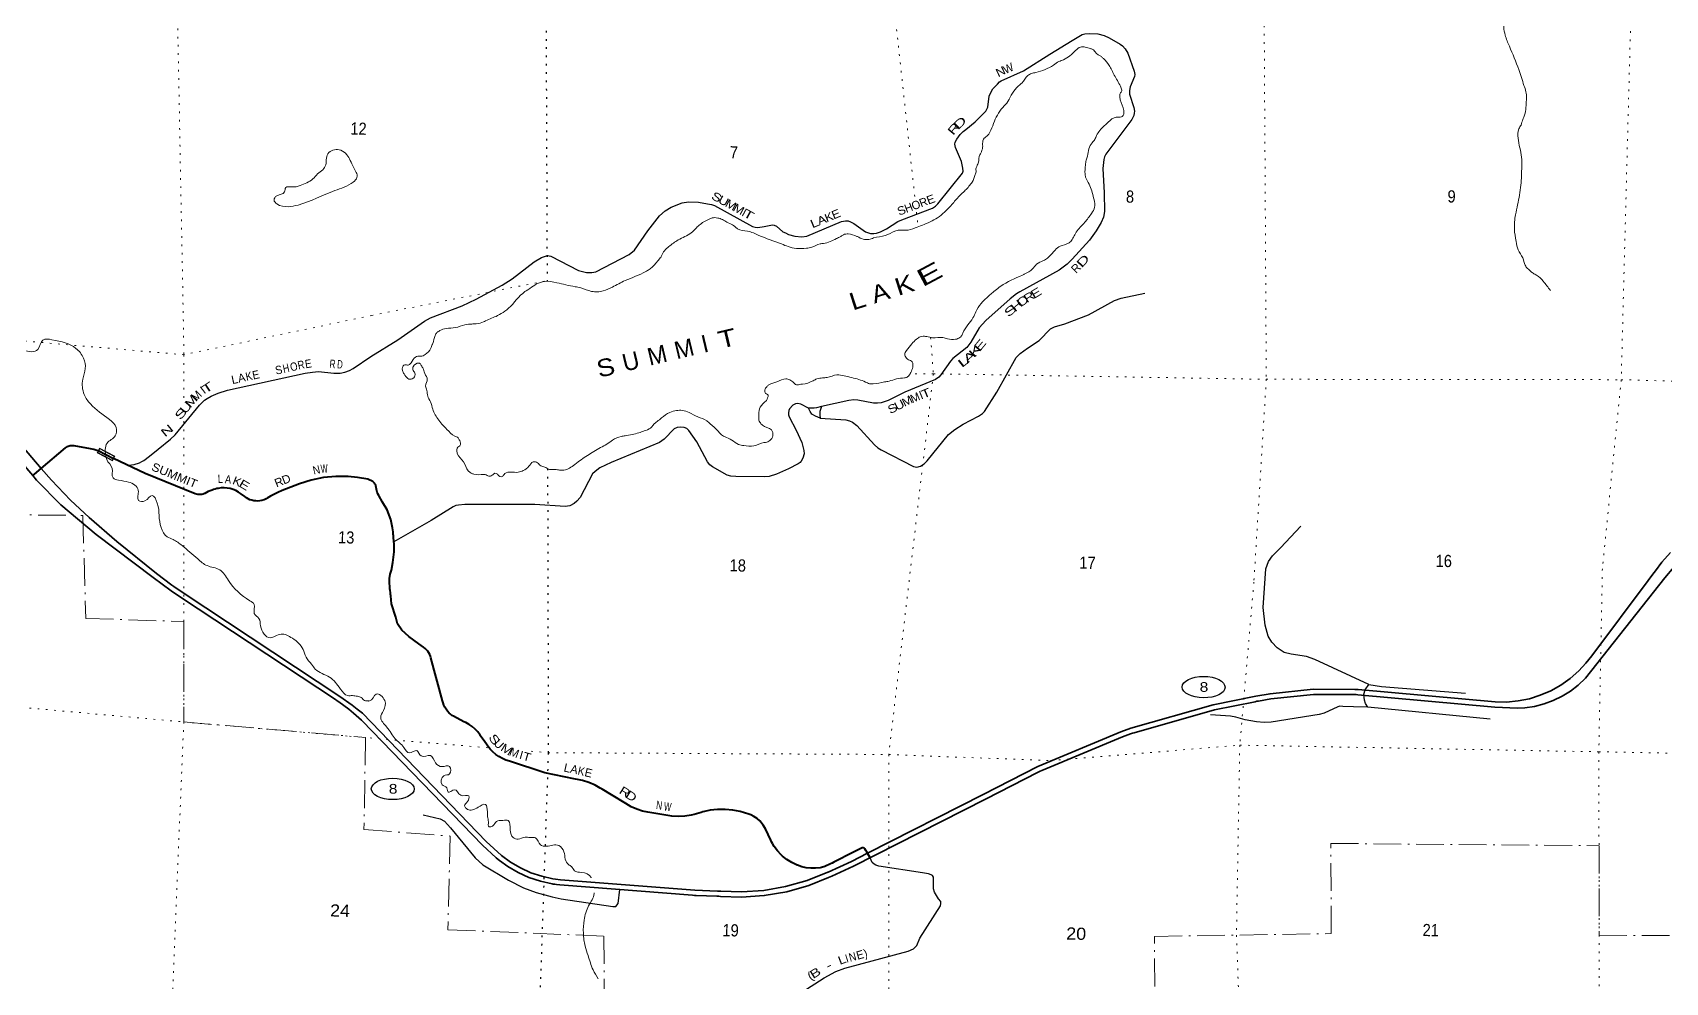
# Model space of a CAD drawing. Header units: feet. Extents: x -751810 to -497223, y -177792 to 12311.
# Drawn here: x -536999 to -513440, y -166498 to -152793 of the extents above; entities that cross this region are included whole.
import ezdxf
from ezdxf.enums import TextEntityAlignment as Align

# ---------------------------------------------------------------- set-up
doc = ezdxf.new("R2010")
doc.units = ezdxf.units.FT
doc.header["$LTSCALE"] = 80
doc.linetypes.add('DOT_DASHED', pattern=[7.7, 5, -1.2, 0.3, -1.2])
doc.linetypes.add('DOTTED', pattern=[1.5, 0.3, -1.2])
for name, color, linetype, lineweight in [('17', 7, 'Continuous', 25), ('23', 7, 'Continuous', 70), ('26', 7, 'Continuous', 40), ('29', 7, 'Continuous', 25), ('39', 7, 'Continuous', 13), ('44', 7, 'DOT_DASHED', 13), ('6', 7, 'DOTTED', 25), ('61', 7, 'Continuous', 13), ('7', 7, 'DOTTED', 13)]:
    doc.layers.add(name, color=color, linetype=linetype, lineweight=lineweight)
for name, color, linetype in [('27', 7, 'Continuous'), ('30', 7, 'Continuous'), ('41', 7, 'Continuous')]:
    doc.layers.add(name, color=color, linetype=linetype)

msp = doc.modelspace()

# ---------------------------------------------------------------- linework, layer by layer
at = {"layer": '17'}
for centre in [(-520102.23, -162237.34), (-531802.99, -163706.28)]:
    msp.add_ellipse(centre, major_axis=(-309.24, 1), ratio=0.500121, dxfattribs=at)
at = {"layer": '23', "lineweight": 35}
for points in [[(-538742.32, -156889.43), (-536875.07, -159082.03)], [(-538943.71, -156913.96), (-536997.53, -159185.81)], [(-532244.21, -162723.77), (-532251.83, -162715.32), (-532367.95, -162611.17), (-532436.25, -162554.33), (-532581.32, -162450.93), (-532604.82, -162434.18), (-532631.32, -162416.68), (-534866.89, -160940.68), (-535002.41, -160850.01), (-535262.21, -160655.92), (-536080.43, -160035.36), (-536590.76, -159605.92), (-536941.81, -159250.86), (-536997.53, -159185.81)], [(-532241.67, -162615.29), (-532318.7, -162554.61), (-532389.59, -162495.63), (-532565, -162370.6), (-534825.38, -160878.22), (-534961.12, -160787.4), (-534989.26, -160768.59), (-535213.88, -160598.57), (-535785.78, -160134.13), (-536182.4, -159791.47), (-536454.89, -159540.62), (-536729.21, -159253.3), (-536875.07, -159082.03)], [(-524953.86, -164634.43), (-523283.25, -163787.13), (-522495.94, -163383.89), (-521297.51, -162881.83), (-521154.6, -162831.55), (-519964.49, -162492.5), (-519347.67, -162368.38), (-519144.12, -162332.93), (-518521.44, -162268.7), (-517920.46, -162269.85), (-517895.57, -162269.9), (-517870.46, -162272.18), (-515895.13, -162451.62), (-515729.54, -162453.16), (-515564.7, -162437.39), (-515402.41, -162404.47), (-515244.45, -162354.77), (-515092.56, -162288.82), (-514948.38, -162207.37), (-514813.51, -162111.29), (-514689.43, -162001.63), (-514589.43, -161893.91), (-514501.73, -161788.12), (-513687.03, -160697.32), (-513618.03, -160607.68), (-513598.91, -160582.84), (-513580.64, -160557.68), (-513489.83, -160432.61), (-513365.78, -160294.75)], [(-532244.21, -162723.77), (-530509.05, -164516.9), (-530311.48, -164698.6), (-530284.12, -164723.76), (-530261.48, -164740.42), (-530143.95, -164826.88), (-529994.7, -164914.25), (-529837.14, -164985.53), (-529672.99, -165039.96), (-529504.05, -165076.93), (-529490.44, -165079), (-529464.49, -165082.95), (-529440.44, -165085.62), (-529391.64, -165091.02), (-527476.79, -165240.85), (-527451, -165242.87), (-527426.79, -165243.78), (-527124.99, -165255.14), (-527099.99, -165255.99), (-527074.99, -165256.92), (-526770.61, -165268.27), (-526441.76, -165246.06), (-526117.02, -165189.59), (-525799.97, -165099.49), (-525515.08, -164985.17), (-525489.62, -164974.68), (-525465.08, -164963.39), (-525152.39, -164819.6), (-523249.04, -163854.25), (-522488.22, -163464.6), (-522462.85, -163451.6), (-522438.22, -163441.29), (-521272.08, -162952.75), (-521155.19, -162911.63), (-521130.1, -162902.8), (-521105.19, -162895.71), (-519947.67, -162565.94), (-519359.78, -162447.65), (-519334.4, -162442.54), (-519309.78, -162438.26), (-519132.48, -162407.37), (-518517.64, -162343.95), (-517927.28, -162345.09), (-517900.09, -162345.14), (-517877.28, -162347.21), (-515901.95, -162526.66), (-515572.95, -162539.54), (-515468.66, -162534.52), (-515327.85, -162514.84), (-515189.87, -162480.54), (-515056.23, -162432.01), (-514928.4, -162369.78), (-514807.77, -162294.53), (-514695.66, -162207.08), (-514593.32, -162108.39), (-513444.81, -160658.22), (-513319.14, -160505.03)], [(-524953.86, -164634.43), (-525185.17, -164751.74), (-525521.56, -164906.43), (-525525.75, -164908.37), (-525824.33, -165028.19), (-526133.8, -165116.13), (-526450.76, -165171.25), (-526771.75, -165192.93), (-527068.25, -165181.88), (-527092.27, -165180.99), (-527118.25, -165180.01), (-527445.91, -165167.69), (-529384.56, -165016), (-529454.97, -165008.2), (-529491.82, -165002.58), (-529653.05, -164967.3), (-529809.72, -164915.36), (-529960.1, -164847.32), (-530102.54, -164763.94), (-530235.48, -164666.13), (-530456.43, -164462.93), (-532241.67, -162615.29)]]:
    msp.add_lwpolyline(points, dxfattribs=at)
at = {"layer": '26'}
msp.add_line((-536052.79, -158824.96), (-535830.36, -158939.11), dxfattribs=at)
for points in [[(-536875.07, -159082.03), (-536523.32, -158783.96), (-536511.48, -158774.68), (-536498.74, -158766.69), (-536485.23, -158760.08), (-536471.1, -158754.91), (-536456.51, -158751.25), (-536441.62, -158749.13), (-536426.59, -158748.59), (-536411.58, -158749.61), (-536406.1, -158750.39), (-536167.99, -158793.73), (-536143.09, -158798.26), (-536117.99, -158805.26), (-536073.4, -158817.68), (-536052.79, -158824.96)], [(-532162.71, -159238.84), (-532312.81, -159210.48), (-532447.48, -159197.11), (-532626.47, -159195.86), (-532804.62, -159213.32), (-532979.96, -159249.31), (-533150.58, -159303.44), (-533397.12, -159402.18), (-533463.19, -159429.84), (-533567.01, -159483.2), (-533592.07, -159496.08), (-533617.01, -159511.23), (-533628.59, -159518.01), (-533660.76, -159532.58), (-533694.27, -159543.7), (-533721.75, -159549.16), (-533750.52, -159551.84), (-533779.41, -159551.5), (-533808.11, -159548.13), (-533836.3, -159541.79), (-533863.67, -159532.54), (-533889.92, -159520.48), (-533914.77, -159505.73), (-533937.94, -159488.48), (-533997.75, -159442.73), (-534029.06, -159421.8), (-534067.47, -159401.24), (-534107.82, -159384.81), (-534149.67, -159372.68), (-534192.56, -159365), (-534236.01, -159361.84), (-534279.56, -159363.24), (-534322.72, -159369.18), (-534340.02, -159373.44), (-534364.83, -159379.55), (-534390.02, -159387.11), (-534409.63, -159392.99), (-534464.67, -159415.29), (-534517.08, -159443.23), (-534519.44, -159444.24), (-534538.28, -159451.07), (-534557.73, -159455.89), (-534577.59, -159458.65), (-534597.62, -159459.32), (-534617.61, -159457.9), (-534637.34, -159454.39), (-534656.6, -159448.84), (-535375.78, -159152.73), (-535830.36, -158939.11)], [(-536997.53, -159185.81), (-536972.86, -159164.9), (-536875.07, -159082.03)], [(-531033.93, -162557.74), (-531051.23, -162527.99), (-531065.33, -162496.6), (-531076.06, -162463.91), (-531083.41, -162436.2), (-531251.82, -161816.29), (-531258.6, -161791.33), (-531269.52, -161766.29), (-531281.75, -161743.68), (-531298.08, -161719.84), (-531316.81, -161697.84), (-531337.73, -161677.92), (-531360.63, -161660.3), (-531427.21, -161610.62), (-531569.69, -161504.77), (-531672.35, -161417.92), (-531732.68, -161325.94), (-531756.68, -161228.68), (-531820.76, -161033.84), (-531831.35, -160920.13), (-531833.63, -160895.69), (-531836.88, -160870.13), (-531840.49, -160841.64), (-531843.1, -160821.11), (-531846.71, -160791.64), (-531850.47, -160733.87), (-531847.99, -160671.39), (-531838.99, -160609.52), (-531823.58, -160548.92), (-531799.55, -160437.77), (-531784.1, -160284.94), (-531782.91, -160231.08), (-531782.36, -160206.07), (-531784.14, -160181.08), (-531791.5, -160078.05), (-531793.25, -160053.47), (-531795.67, -160028.05), (-531798.56, -159997.6), (-531805.82, -159938.32), (-531830.11, -159818.42), (-531885.39, -159680.19), (-531953.3, -159567.88), (-532004.06, -159473.43), (-532017.48, -159448.46), (-532027.66, -159423.43), (-532033.86, -159402.75), (-532037.89, -159381.44), (-532040.29, -159356.53), (-532045.45, -159331.44), (-532048.67, -159322.53), (-532053.76, -159312.01), (-532059.93, -159302.09), (-532065.88, -159294.43), (-532090.81, -159272.22), (-532162.71, -159238.84)], [(-524916.32, -164699.87), (-524969.04, -164607.97), (-524976.43, -164595.08), (-524991.59, -164570.05), (-525001.77, -164561.36), (-525016.57, -164555.6), (-525020.29, -164555.35), (-525024.09, -164555.51), (-525027.84, -164556.06), (-525031.52, -164557), (-525035.08, -164558.32), (-525038.48, -164560), (-525156.06, -164617.35), (-525436.5, -164762.88), (-525461.33, -164775.76), (-525486.5, -164787.34), (-525567.5, -164824.62), (-525615.23, -164842.37), (-525636.98, -164845.99), (-525703.02, -164852.31), (-525769.36, -164851.69), (-525835.27, -164844.14), (-525900.03, -164829.74), (-525962.93, -164808.65), (-525969.34, -164805.99), (-526044.12, -164769.85), (-526114.71, -164726.09), (-526180.35, -164675.19), (-526199.11, -164657.41), (-526252, -164599.79), (-526298.57, -164536.95), (-526323.57, -164494.6), (-526338.35, -164469.56), (-526349.77, -164444.6), (-526423.15, -164284.32), (-526456.77, -164229.9), (-526505.03, -164166.08), (-526546.25, -164132.79), (-526590.72, -164104), (-526637.96, -164080.02), (-526664.69, -164069.06), (-526789.37, -164033.93), (-526896.63, -164012.01), (-527005.58, -164001.43), (-527115.05, -164002.29), (-527223.82, -164014.59), (-527305.08, -164032.5), (-527329.97, -164037.99), (-527355.08, -164045.77), (-527452.94, -164076.12), (-527495.94, -164086.22), (-527589.24, -164100.71), (-527683.55, -164105.36), (-527777.82, -164100.13), (-528123.96, -164044.15), (-528198.22, -164027.59), (-528282.7, -163999.93), (-528363.82, -163963.58), (-528440.69, -163918.96), (-528647.48, -163790.48), (-528782.98, -163710.59), (-528808.23, -163695.7), (-528832.98, -163682.11), (-528883.08, -163654.59), (-528973.39, -163615.95), (-529067.25, -163586.96), (-529138.63, -163572.87), (-529164.63, -163567.74), (-529188.63, -163562.77), (-529609.96, -163475.54), (-530120.62, -163305.84), (-530170.62, -163289.22), (-530221.85, -163267.73), (-530270.65, -163240.95), (-530316.38, -163209.21), (-530358.54, -163172.87), (-530396.68, -163132.32), (-530411.35, -163113.02), (-530430.48, -163087.85), (-530448.23, -163063.02), (-530474.94, -163025.66), (-530540.12, -162934.49), (-530544.15, -162928.42), (-530577.34, -162884.34), (-530614.96, -162843.98), (-530656.6, -162807.76), (-530701.79, -162776.1), (-530725.04, -162763.2), (-530749.75, -162749.49), (-530775.04, -162736.32), (-530925.2, -162658.12), (-530950.22, -162645.09), (-530975.2, -162624.71), (-530990.52, -162611.01), (-531013.62, -162585.51), (-531033.93, -162557.74)]]:
    msp.add_lwpolyline(points, dxfattribs=at)
at = {"layer": '29'}
for points in [[(-521998.92, -152905.45), (-521855.02, -152818.17), (-521816.43, -152808.85), (-521751.91, -152804.07), (-521627.64, -152811.25), (-521535.24, -152835.89), (-521467.53, -152866.24), (-521305.03, -152959.48), (-521273.96, -152984.58), (-521233.01, -153028.35), (-521195.1, -153088.59), (-521104.29, -153350.39), (-521097.12, -153395.82), (-521098.4, -153427.27), (-521161.49, -153576.45), (-521173.6, -153628.94), (-521172.74, -153678.85), (-521108.27, -153872.18), (-521101.91, -153925.41), (-521104.3, -153956.5), (-521109.08, -153989.97), (-521139.97, -154048.5), (-521514.21, -154548.88), (-521532.06, -154584.11), (-521544, -154624.76), (-521556.91, -154755.09), (-521539.61, -155104.12), (-521531.87, -155372.29), (-521546.4, -155455.6), (-521582.24, -155534.5), (-521651.54, -155654.05), (-521748.29, -155786.78), (-521998.05, -156061.7), (-522072.13, -156135.82), (-522184.99, -156222.82), (-522756.73, -156531.89), (-522801, -156562.59), (-522894.2, -156631.93), (-523245.49, -156945.14), (-523341.11, -157052.1), (-523460.57, -157261.94), (-523521.25, -157336.75), (-523719.56, -157493.93), (-523754.5, -157533.31), (-523893.11, -157731.75), (-523921.78, -157762.84), (-523970.78, -157796.57), (-524413.7, -157980.6), (-524653.04, -158103.54), (-524754.93, -158133.47), (-524805.98, -158141.79), (-524865.73, -158139.4), (-525092.75, -158098.76), (-525150.1, -158093.98), (-525221.32, -158101.23), (-525614.87, -158188.05), (-525641.22, -158257.76), (-525642.55, -158314.71), (-525636.19, -158354.61)], [(-532121.21, -157464.82), (-531729, -157224.88), (-531344.37, -156957.2), (-531260.62, -156909.28), (-530801.5, -156733.89), (-530601.06, -156636.72), (-530222.08, -156437.14), (-530080.1, -156345.03), (-529760.35, -156102.58), (-529654.73, -156038.99), (-529568.7, -156010.3), (-529519.96, -156017.18), (-529123.5, -156224.58), (-529009.5, -156254.17), (-528928.25, -156254.17), (-528872.29, -156244.26), (-528391.12, -155996.92), (-528316.48, -155931.4), (-528124.56, -155654.45), (-527953.24, -155438.88), (-527871.71, -155363.94), (-527785.96, -155309.77), (-527628.24, -155247.6), (-527535.21, -155233.1), (-527389.27, -155238.04), (-527260.22, -155261.95), (-527203.16, -155273.11), (-527160.21, -155288.76), (-526611.54, -155589.39), (-526574.39, -155600.25), (-526533.76, -155603.85), (-526444.29, -155588.4), (-526324.72, -155565.83), (-526297.18, -155571.56), (-526266.11, -155584.72), (-526172.7, -155665.11), (-526134.68, -155683.94), (-526094.05, -155704.27), (-526000.85, -155731.75), (-525898.09, -155738.93), (-525830.15, -155727.84), (-525329.34, -155518.96), (-525269.23, -155507.09), (-525231.36, -155509.4), (-525197.9, -155521.35), (-525147.64, -155549.04), (-524980.44, -155666.01), (-524908.75, -155689.92), (-524860.95, -155692.31), (-524822.72, -155687.53), (-524762.98, -155668.4), (-524676.53, -155623.72), (-524514.13, -155519.84), (-524459.48, -155496.25), (-524012.52, -155327.51), (-523971.97, -155299), (-523938.52, -155263.13), (-523581.74, -154822.8), (-523572.89, -154790.93), (-523577.67, -154747.89), (-523598.53, -154651.06), (-523682.88, -154449.07), (-523689.98, -154401.21), (-523685.2, -154372.52), (-523663.7, -154331.88), (-523613.38, -154262.7), (-523570.99, -154220.78), (-523534.65, -154190.81), (-523399.34, -154078.91), (-523245.5, -153926.43), (-523216.81, -153869.23), (-523196.44, -153710.34), (-523173.8, -153656.44), (-523142.73, -153606.23), (-523078.21, -153534.5), (-523045.7, -153504.45), (-523022.28, -153487.96), (-522703.51, -153344.5), (-522323.23, -153102.16), (-521998.92, -152905.45)], [(-525636.19, -158354.61), (-525266.29, -158379.9), (-525212.2, -158392.85), (-525169.19, -158411.97), (-525105.64, -158461.3), (-524853.74, -158741.92), (-524805.42, -158782.63), (-524755.76, -158813.65), (-524289.76, -159055.13), (-524240.02, -159063.63), (-524189.4, -159050.35), (-524134.43, -159016.87), (-524090.08, -158971.47), (-523786.09, -158591.85), (-523692.33, -158520.76), (-523569.91, -158443.27), (-523348.76, -158329.08), (-523290.85, -158288.84), (-523264.57, -158257.76), (-523088.12, -157982.4), (-522808.54, -157481.18), (-522748.37, -157420.94), (-522645.2, -157347.12), (-522474.56, -157237.45), (-522312.16, -157069.11), (-522253.7, -157036), (-522106.29, -156992.74), (-521763.87, -156866.1), (-521386.22, -156659.44), (-521292.96, -156624.49), (-520950.23, -156552.26)], [(-535618.44, -159036.02), (-535536.72, -159024.05), (-535455.39, -158998.94), (-535424.25, -158983.86), (-535396.13, -158965.78), (-535314.79, -158902.5), (-535186.25, -158806.07), (-535009.5, -158661.41), (-534944.21, -158596.11), (-534591.72, -158167.17), (-534521.42, -158098.84), (-534483.26, -158072.72), (-534423.01, -158038.59), (-534324.58, -157996.38), (-534190.02, -157954.21), (-533065.25, -157709.1), (-532961.79, -157692.01), (-532872.43, -157684.99), (-532651.49, -157705.08), (-532562.09, -157706.07), (-532494.83, -157693.02), (-532425.51, -157669.91), (-532374.31, -157640.79), (-532121.21, -157464.82)], [(-525802.94, -158210.57), (-525912.42, -158152.55), (-525960, -158143.37), (-525993.67, -158147.77), (-526031.91, -158166.9), (-526077.24, -158220.4), (-526086.87, -158245.8), (-526091.65, -158279.27), (-526091.65, -158310.35), (-526082.96, -158339.09), (-525984.21, -158531.44), (-525901.11, -158709.22), (-525871.8, -158823.21), (-525867.02, -158871.03), (-525886.01, -158935.3), (-525907.64, -158976.23), (-525924.37, -158995.35), (-525953.05, -159016.87), (-526090.24, -159088.27), (-526263.71, -159165.11), (-526373.66, -159196.55), (-526433.38, -159203.36), (-526853.97, -159199.77), (-526925.66, -159192.6), (-526975.47, -159178.35), (-527190.92, -159056.32), (-527229.16, -159027.63), (-527259.65, -158988.45), (-527415.71, -158695.66), (-527530.26, -158535.1), (-527560.88, -158505.93), (-527599.56, -158492.06), (-527647.36, -158484.89), (-527697.54, -158489.67), (-527740.27, -158508.57), (-527888.72, -158659.43), (-527953.93, -158705.58), (-528649.96, -158994.77), (-528815.94, -159074.25), (-528882.85, -159124.46), (-528918.97, -159157.87), (-529100.87, -159498.87), (-529148.1, -159556.02), (-529186.34, -159589.5), (-529246.08, -159620.58), (-529314.53, -159631.42), (-529752.75, -159600.04), (-530764.22, -159603.7), (-530856.76, -159611.01), (-530892.6, -159618.18), (-530932.41, -159634.88), (-531250.79, -159830.74), (-531786.86, -160142.99)], [(-525614.93, -158190.06), (-525687.79, -158207.54), (-525723.64, -158212.33), (-525802.94, -158210.57)], [(-525636.19, -158354.61), (-525704.52, -158329.48), (-525755.26, -158296.62), (-525780.99, -158257.75), (-525802.94, -158210.57)], [(-517717.85, -162200.01), (-518497.04, -161840.54), (-518617.87, -161796.08), (-518841.16, -161764.03), (-518940.35, -161735.97), (-519041.9, -161668.4), (-519119.11, -161589.55), (-519170.94, -161501.03), (-519214.15, -161342.92), (-519244.47, -161088.17), (-519202.84, -160529.39), (-519166.16, -160425.12), (-519108.31, -160340.87), (-518991.95, -160227.54), (-518698.16, -159916.11)], [(-515968.63, -162700.12), (-517732.12, -162527.95), (-517765.77, -162472.94), (-517783.32, -162425.67), (-517792.06, -162341.44), (-517772.63, -162276.92), (-517717.85, -162200.01), (-517535.38, -162227.69), (-516322.36, -162322.31)], [(-517732.12, -162527.95), (-517939.5, -162523.69), (-518093.16, -162515.98), (-518136.17, -162512.4), (-518167.12, -162522.85), (-518360.81, -162612.82), (-518434.5, -162633.63), (-519125.53, -162743.12), (-519227.78, -162746.63), (-519338.22, -162740.73), (-519500.57, -162708.17), (-519636.94, -162669), (-519714.55, -162657.38), (-520002.06, -162638.61)], [(-531363.44, -164082.02), (-531119.33, -164135.73), (-531058.03, -164170.12), (-530968.31, -164267.21), (-530615.25, -164702.95), (-530503.62, -164801.29), (-530131.68, -165023.78), (-529915.77, -165136.01), (-529734.15, -165202.95), (-529504.74, -165265.11), (-529374.44, -165290.43), (-528625.35, -165403.78), (-528582.24, -165405.04), (-528552.68, -165361.61), (-528525.68, -165158.78)], [(-526153.48, -166800.57), (-525575.83, -166431.24), (-525408.28, -166343.47), (-525281.47, -166295.1), (-524367.15, -166046.54), (-524287.55, -166014.91), (-524239.96, -165966.41), (-524196.16, -165862.55), (-523900.76, -165393.75), (-523892.31, -165358.03), (-523896.05, -165331.29), (-523926.46, -165290.52), (-523985.56, -165194.61), (-524000.56, -165147.26), (-523999.37, -164980.09), (-524016.18, -164956.59), (-524034.59, -164946.8), (-524072.72, -164933.02), (-524160.58, -164916.8), (-524787.05, -164821.8), (-524833.41, -164806.76), (-524857.1, -164793.98), (-524883.01, -164768.06), (-524916.32, -164699.87)]]:
    msp.add_lwpolyline(points, dxfattribs=at)
at = {"layer": '39'}
msp.add_line((-531638.86, -157716.52), (-531627.24, -157736.92), dxfattribs=at)
for points in [[(-510634.16, -150128.23), (-510833.85, -150333.52), (-510980.71, -150515.76), (-511015.74, -150553.3), (-511105.86, -150625.92), (-511207.91, -150692.24), (-511305.53, -150740.51), (-511493.95, -150800.92), (-511609.49, -150840.75), (-511793.7, -150893.2), (-511836.05, -150898.33), (-512007.44, -150916.79), (-512190.04, -150896.72), (-512196.02, -150894.58), (-512374.65, -150876.6), (-512454.67, -150856.73), (-512602.68, -150819.26), (-512710.45, -150780.66), (-512796.63, -150766.7), (-512959.17, -150749.08), (-513036.82, -150713.13), (-513138.73, -150682.72), (-513228.93, -150668.67), (-513332.77, -150634.18), (-513447.14, -150621.63), (-513500.93, -150598.3), (-513597.21, -150586.14), (-513712.31, -150605.82), (-513728.57, -150613.53), (-513965.23, -150672.91), (-514069.25, -150737.17), (-514162.98, -150791.58), (-514222.59, -150848.74), (-514273.56, -150879.88), (-514356.58, -150904.28), (-514428.42, -150969.24), (-514456.26, -151045.22), (-514499.02, -151159.18), (-514536.82, -151230.92), (-514581.95, -151360.94), (-514619.57, -151424.62), (-514714.24, -151521.33), (-514799.58, -151559.8), (-514819.77, -151563.4), (-514898.23, -151563.71), (-514938.03, -151544.71), (-515023.99, -151520.68), (-515100.7, -151533.14), (-515140.07, -151584.68), (-515157.72, -151654.85), (-515187.88, -151744.89), (-515231.49, -151806.42), (-515258.16, -151830.03), (-515315.49, -151875.14), (-515388.85, -151917.9), (-515508.05, -152032.22), (-515583.06, -152058.82), (-515632.12, -152094.03), (-515692.12, -152169.32), (-515706.6, -152187.15), (-515782.91, -152272.16), (-515808.52, -152338.11), (-515806.95, -152358.3), (-515797.3, -152467.34), (-515763.03, -152554.75), (-515766.87, -152637.3), (-515770.64, -152715.81), (-515751.02, -152829.11), (-515690.22, -152989.63), (-515554.9, -153327.11), (-515479.49, -153554.47), (-515441.29, -153736.68), (-515443.88, -153762.83), (-515470.87, -153981.92), (-515496.43, -154045.86), (-515522.34, -154125.92), (-515551.74, -154181.71), (-515564.75, -154314.45), (-515514.58, -154591.63), (-515511.54, -154726.73), (-515525.53, -154994.47), (-515572.05, -155277.64), (-515601.36, -155420.09), (-515618.03, -155627.32), (-515593.81, -155805.2), (-515562.36, -155928.81), (-515498.57, -156045.07), (-515460.64, -156148.67), (-515427.54, -156197.75), (-515399.84, -156218.51), (-515390.01, -156228.79), (-515348.55, -156263.95), (-515296.91, -156293.29), (-515202.28, -156379.97), (-515098.63, -156513.21)], [(-523342.82, -154579.88), (-523317.62, -154532.05), (-523291.62, -154447.96), (-523289.93, -154371.42), (-523268.62, -154317.46), (-523248.16, -154301.78), (-523122.4, -154072.72), (-522978.63, -153848.08), (-522912.42, -153764.86), (-522906.08, -153750.89), (-522756.73, -153546.53), (-522725.99, -153520.98), (-522637.04, -153410.04), (-522590.22, -153384.85), (-522521.47, -153368.19), (-522269.66, -153260.76), (-522190.09, -153210.09), (-522123.12, -153183.31), (-521949.24, -153052.02), (-521879.72, -153001.12), (-521809.31, -153000.63), (-521737.37, -153022.33), (-521719.38, -153026.76), (-521624.74, -153113.44), (-521586.9, -153130.38), (-521555.41, -153161.29), (-521543.56, -153171.62), (-521467.21, -153265.98), (-521391.84, -153404.65), (-521302.92, -153567.8), (-521284.03, -153622.63), (-521286.52, -153644.75), (-521303.01, -153662.52), (-521311.91, -153700.63), (-521305.24, -153763.25), (-521254.3, -153915.49), (-521253.24, -153957.84), (-521272.27, -153999.76), (-521286.57, -154009.52), (-521363.05, -154011.9), (-521479.35, -154085.98), (-521499.85, -154103.68), (-521540.91, -154141.09), (-521646.53, -154277.87), (-521673.95, -154335.73), (-521711.17, -154381.27), (-521757.36, -154468.96), (-521777.82, -154575.33), (-521797.21, -154633.35), (-521806.82, -154703.69), (-521813.7, -154832.52), (-521804.62, -154877.06), (-521766.15, -154956.49), (-521696.06, -155151.48), (-521674.24, -155256.75), (-521672.64, -155274.92), (-521675.46, -155311.14), (-521719.68, -155400.87), (-521817.07, -155529.77), (-521940.96, -155674.22), (-521978.71, -155743.95), (-522020.3, -155805.52), (-522044.92, -155827.16), (-522174.71, -155874.75), (-522244.31, -155929.68), (-522355.51, -156046.18), (-522414.65, -156083.2), (-522512.36, -156135.5), (-522574.24, -156204.71), (-522680.38, -156274.97), (-522716.98, -156292.32), (-523030.29, -156452.84), (-523112.13, -156515.57), (-523231.06, -156617.8), (-523313.36, -156700.68), (-523390.51, -156823.96), (-523430.63, -156909.75), (-523505.23, -157008.92), (-523576.26, -157128.3), (-523599.4, -157174.16), (-523617.89, -157191.9), (-523682.85, -157218.71), (-523799.37, -157212.17), (-523863.35, -157194.67), (-524014.23, -157195.45), (-524096.34, -157179.57), (-524116.39, -157177.12), (-524148.52, -157174.42), (-524190.96, -157183.57), (-524243.94, -157214.68), (-524313.86, -157283.71), (-524390.43, -157380.81), (-524413.79, -157436.74), (-524408.3, -157461.04), (-524361.22, -157514.45), (-524307.51, -157541.81), (-524299.91, -157562.12)], [(-532887.41, -154829.01), (-532769.48, -154701.31), (-532760.82, -154602.91), (-532724.54, -154523.37), (-532552.88, -154489.69), (-532466.22, -154554.39), (-532370.54, -154732.04), (-532320.32, -154882.32), (-532374.35, -154949.32), (-532638.82, -155073.12), (-533168.7, -155280.44), (-533314, -155304.76), (-533473.62, -155264.28), (-533516.33, -155208.8), (-533476.52, -155147.47), (-533364.55, -155092.07), (-533346.76, -155028.14), (-533264.18, -155020.27), (-533137.07, -154999.49), (-532957.72, -154903.62), (-532887.41, -154829.01)], [(-531638.86, -157716.52), (-531663.92, -157667.62), (-531662.99, -157625.31), (-531652.45, -157603.38), (-531629.98, -157587.73), (-531579.76, -157590.83), (-531559.43, -157581.19), (-531536.74, -157555.47), (-531474.61, -157474.18), (-531442.13, -157460.78), (-531399.9, -157461.69), (-531363.59, -157456.41), (-531335.04, -157438.89), (-531254.58, -157347.92), (-531233.28, -157293.96), (-531226.93, -157279.99), (-531192.19, -157163.85), (-531165.12, -157122.1), (-531124.24, -157092.75), (-531031.05, -157062.51), (-530898, -157049.25), (-530762.38, -157009.85), (-530661.54, -156997.92), (-530597.11, -156995.27), (-530491.91, -156967.3), (-530463.41, -156951.79), (-530290.77, -156876.9), (-530186.78, -156812.64), (-530131.51, -156769.49), (-529894.92, -156530.71), (-529876.56, -156519.02), (-529672.71, -156396.44), (-529614.1, -156383.59), (-529435.48, -156401.54), (-529173.27, -156459.59), (-529089.15, -156475.5), (-528933.4, -156527.22), (-528851.06, -156533.02), (-528766.27, -156518.73), (-528634.34, -156465.13), (-528449.21, -156370.37), (-528152.69, -156241.72), (-528103.73, -156210.54), (-528052.53, -156169.31), (-527943.17, -156044.7), (-527936.96, -156036.77), (-527926.38, -156012.82), (-527818.85, -155880.1), (-527753.4, -155831.13), (-527683.98, -155784.25), (-527496.66, -155681.47), (-527432.99, -155622.38), (-527383.63, -155573.06), (-527236.82, -155483.51), (-527194.2, -155466.29), (-527113.78, -155468.02), (-527045.87, -155489.64), (-526980.33, -155527.33), (-526902.73, -155565.28), (-526835.48, -155617.11), (-526827.58, -155623.32), (-526683.53, -155658.67), (-526519.93, -155718.63), (-526194.8, -155842.52), (-526095.09, -155880.94), (-525979.01, -155907.63), (-525834.08, -155902.68), (-525755.36, -155890.27), (-525637.6, -155840.42), (-525587.2, -155835.46), (-525400.6, -155764.91), (-525339.56, -155733.97), (-525298.78, -155708.65), (-525230.15, -155698.04), (-525108.23, -155732.91), (-525098.27, -155737.15), (-525016.59, -155773.18), (-524932.2, -155777.01), (-524865.37, -155756.28), (-524695.64, -155721.65), (-524557.46, -155658.12), (-524492.77, -155643.39), (-524400.28, -155645.38), (-524262.77, -155612.07), (-524161.31, -155571.93), (-523941.69, -155463.81), (-523839.28, -155381.36), (-523721.92, -155258.95), (-523612.56, -155134.33), (-523501.54, -155025.89), (-523489.13, -155010.03), (-523441.54, -154950.6), (-523396.87, -154840.71), (-523388.29, -154816.7), (-523387.04, -154760.31), (-523361.36, -154690.32), (-523342.82, -154579.88)], [(-539931.73, -155545.47), (-539806.81, -155681.64), (-539571.48, -155820.74), (-539375.15, -155991.01), (-539201.47, -156031.85), (-539078.99, -156184.05), (-538870.4, -156346.6), (-538713.43, -156411.15), (-538467.82, -156391.52), (-538315.67, -156486.14), (-538211.89, -156436.56), (-538108.1, -156386.99), (-538085.13, -156504.34), (-538066.55, -156635.67), (-537982.43, -156794.9), (-537883.2, -156765.33), (-537849.83, -156794.4), (-537875.7, -156860.13), (-537855.33, -156999.56), (-537763.02, -157078.5), (-537650.59, -157155.96), (-537571.6, -157131.89), (-537475.58, -157072.05), (-537410.34, -157186.5), (-537317.16, -157307.73), (-537132.25, -157379.07), (-536924.94, -157364.45), (-536851.01, -157229.55), (-536720.31, -157224.97), (-536374.08, -157348.9), (-536263.43, -157492.74), (-536239.26, -157640.31), (-536275.53, -157794.33), (-536255.36, -158016.28), (-536166.58, -158151.48), (-535891.35, -158376.18), (-535794, -158491.48), (-535807.21, -158609.88), (-535924.55, -158715.45), (-535939.72, -158923.89)], [(-530353.46, -159166.98), (-530369.85, -159180.74), (-530416.41, -159193.85), (-530468.14, -159168.55), (-530490.26, -159168.07), (-530630.98, -159165.04), (-530672.85, -159148.03), (-530714.36, -159114.88), (-530781.96, -158988.49), (-530871.76, -158865.63), (-530876.59, -158811.12), (-530863.73, -158775.11), (-530837.11, -158753.52), (-530826.17, -158713.44), (-530831.7, -158691.16), (-530837.47, -158678.94), (-530860.75, -158640.15), (-530908.46, -158614.94), (-531020.97, -158517.8), (-531079.99, -158458.09), (-531189.28, -158306.61), (-531225.74, -158227.22), (-531259.57, -158119.68), (-531298, -158038.24), (-531312.25, -157955.3), (-531328.97, -157892.47), (-531304.67, -157794.25), (-531308.38, -157780.06), (-531348.6, -157688.5), (-531357.8, -157650.01), (-531385.02, -157607.11), (-531412.27, -157566.22), (-531426.26, -157561.88), (-531507.87, -157614.54), (-531514.27, -157630.52), (-531512.83, -157656.76), (-531483.7, -157703.73), (-531484.63, -157746.04), (-531497.32, -157773.98), (-531507.51, -157779.8), (-531570.14, -157792.57), (-531627.24, -157736.92), (-531628.29, -157735.82)], [(-524299.91, -157562.12), (-524299.24, -157622.6), (-524329.04, -157696.53), (-524360.35, -157748.25), (-524399.08, -157771.61), (-524417.27, -157775.24), (-524534.23, -157788.84), (-524641.59, -157822.8), (-524706.18, -157833.51), (-524869.75, -157862.22), (-524925.99, -157859), (-524979.78, -157835.67), (-525179.49, -157770.91), (-525291.54, -157744.31), (-525393.85, -157732.03), (-525535.47, -157769.29), (-525599.98, -157775.96), (-525682.77, -157790.3), (-525735.62, -157815.35), (-525891.58, -157864.39), (-525899.62, -157864.22), (-525962.26, -157876.99), (-525990.22, -157868.32), (-526017.88, -157845.55), (-526075.24, -157801.99), (-526129.25, -157788.74), (-526258.95, -157832.3), (-526376.58, -157876.12), (-526407.36, -157903.67), (-526432.47, -157947.47), (-526432.87, -157965.6), (-526431.34, -157987.8), (-526387.92, -158025.01), (-526394.84, -158065.17), (-526411.73, -158101.08), (-526432.32, -158122.81), (-526442.56, -158130.64), (-526510.95, -158221.87), (-526521.35, -158328.46), (-526522.15, -158364.72), (-526518.67, -158388.98), (-526489.54, -158435.96), (-526440.12, -158475.32), (-526321.15, -158552.45), (-526319.72, -158578.67), (-526318.46, -158612.96), (-526362.15, -158678.53), (-526388.7, -158696.1), (-526423.1, -158705.43), (-526447.3, -158708.95), (-526593.12, -158754.17), (-526737.88, -158751.05), (-526813.96, -158735.31), (-526911.13, -158672.75), (-527014.61, -158622.16), (-527074.11, -158584.6), (-527113.3, -158537.4), (-527223.7, -158436.28), (-527273.03, -158392.89), (-527400.53, -158337.75), (-527527.86, -158274.55), (-527623.74, -158244.27), (-527708.26, -158246.48), (-527805.44, -158274.62), (-527925.84, -158352.63), (-527987.3, -158403.72), (-528011.82, -158421.32), (-528083.93, -158498.37), (-528177.38, -158540.69), (-528254.4, -158567.25), (-528448.44, -158609.43), (-528509.01, -158620.21), (-528630.84, -158672), (-528714.6, -158730.66), (-528804.22, -158781.14), (-528993.77, -158893.94), (-529175.64, -159023.04), (-529334.36, -159106.28), (-529384.63, -159105.2), (-529394.68, -159104.98), (-529458.83, -159095.54), (-529529.29, -159098.06), (-529579.15, -159078.85), (-529606.93, -159062.12), (-529666.89, -159044.71), (-529712.15, -158999.4), (-529776.26, -158987.95), (-529838, -159051.11), (-529919.79, -159111.82), (-529994.76, -159136.41), (-530184.27, -159156.52), (-530209.02, -159184.2), (-530225.41, -159197.95), (-530255.57, -159197.3), (-530328.98, -159151.39), (-530337.11, -159155.25), (-530353.46, -159166.98)], [(-535939.72, -158923.89), (-535930.96, -158954.8), (-535849.99, -159081.75), (-535839.55, -159216.88), (-535760.11, -159251.2), (-535614.22, -159279.23), (-535474.76, -159397.67), (-535470.66, -159544.71), (-535380.43, -159551.13), (-535275.84, -159471.39), (-535200.46, -159582.08), (-535175.09, -159759.88), (-535056.81, -160068.97), (-534973.47, -160107.41), (-534843.24, -160195.41), (-534617.4, -160388.61), (-534481.36, -160484.81), (-534300.13, -160543.97), (-534173.69, -160698.29), (-533864.11, -160990.32), (-533801.27, -161044.33), (-533800.71, -161173.16), (-533734.39, -161247.38), (-533711.15, -161354.68), (-533569.08, -161525.52), (-533502.19, -161503.14), (-533415, -161473.25), (-533251.85, -161531.94), (-533097.46, -161693.04), (-533054.25, -161804.89), (-532974.59, -161905.63), (-532920.27, -161977.52), (-532716.46, -162093.65), (-532558.33, -162264.91), (-532452.4, -162360.31), (-532384.1, -162360.12), (-532312.04, -162370.08), (-532257.66, -162387.64), (-532236.79, -162411.41)], [(-532236.79, -162411.41), (-532209.83, -162429.02), (-532155.44, -162437.62), (-532136.69, -162437.46), (-532042.29, -162338.62), (-531919.53, -162429.62), (-531936.52, -162576.27), (-531976.69, -162676.17), (-531890.96, -162810.74), (-531767.83, -162984.29), (-531641.73, -163109.58), (-531562.91, -163187.63), (-531457.74, -163153.44), (-531392.98, -163231.22), (-531260.22, -163223.74), (-531184.01, -163331.95), (-531092.62, -163384.07), (-530984.07, -163382.16), (-530982.22, -163490.93), (-531067.15, -163517.46), (-531089.8, -163645.89), (-531022.39, -163691.5), (-531003.55, -163754.29), (-530912.4, -163717.81), (-530821.57, -163798.11), (-530705.24, -163808.43), (-530724.92, -163888.59), (-530766.29, -163948.19), (-530725.16, -164001.35), (-530571.86, -163972.12), (-530466.53, -163929.88), (-530436.48, -164035.17), (-530433.91, -164107.71), (-530423.3, -164180.4), (-530412.7, -164253.1), (-530362.24, -164242), (-530306.65, -164174.63), (-530213.93, -164160.33), (-530137.65, -164163.83), (-530108.16, -164297.3), (-530064.17, -164408.9), (-529994.27, -164430.4), (-529893.28, -164404.18), (-529819, -164407.65), (-529742.76, -164413.16), (-529672.41, -164513.2), (-529586.41, -164533), (-529407.4, -164524.41), (-529332.84, -164614.46), (-529312.83, -164719.56), (-529266.19, -164799), (-529224.58, -164828), (-529179.54, -164887.27), (-529079.56, -164911.37), (-528938.31, -164982.59), (-528936.77, -164984.73)], [(-528898.68, -165207.54), (-528898.74, -165214.92), (-528976.63, -165392.6), (-529041.02, -165598.74), (-529052.82, -165787.79), (-529026.42, -165975.56), (-528984.88, -166109.27), (-528912.65, -166316.06), (-528840.9, -166446.33)]]:
    msp.add_spline(points, degree=3, dxfattribs=at)
at = {"layer": '44'}
for points in [[(-563790.3, -171815.84), (-562030.58, -171849.23), (-561922.47, -166540.38), (-561815.01, -161255.67), (-558935.03, -161659.54), (-557454.25, -161759.78), (-557433.41, -159179.57), (-556088.21, -159171.99), (-556119.74, -161853.91), (-550992.68, -162215.64), (-550832.48, -158235.45), (-549479.7, -158258.2), (-549456.97, -156995.58), (-548295.58, -156999.77), (-545423.74, -157182.8), (-542797.93, -157176.12), (-540135.04, -156985.25), (-538790.11, -157094.17), (-538769.27, -159736.94), (-536275.91, -159759.69), (-536232.34, -161246.01), (-534817.04, -161291.52), (-534819.02, -162740.21), (-532249.77, -162961.29)], [(-532249.77, -162961.29), (-532195.39, -162966.14), (-532218.46, -164291.53), (-530974.03, -164386.89), (-531006.97, -165739.84), (-528755.67, -165829.72), (-528751.75, -167150.73), (-520804.5, -167171.44), (-520812.42, -165834.76), (-518259.67, -165794.57), (-518266.35, -164492.83), (-514393.04, -164525.62), (-514393.82, -165817.87), (-513097.8, -165823.77), (-513135.8, -169740.45), (-508018.78, -169704.3), (-507974.29, -168407.65), (-504124.6, -168366.99), (-504157.37, -173629.9), (-502811.52, -173703.52), (-502832.18, -175065.34), (-501198.49, -175134.86)]]:
    msp.add_lwpolyline(points, dxfattribs=at)
at = {"layer": '6'}
msp.add_line((-529597.46, -151085.03), (-529575.48, -156384.71), dxfattribs=at)
msp.add_lwpolyline([(-529568.81, -159084), (-529559.17, -163183.94), (-529740.08, -168455.91), (-530007.42, -173725.81), (-530001.4, -177141.54)], dxfattribs=at)
at = {"layer": '61'}
for p, q in [((-536033.77, -158788.75), (-535812.45, -158905.01)), ((-535812.45, -158905.01), (-535847.32, -158971.4))]:
    msp.add_line(p, q, dxfattribs=at)
msp.add_lwpolyline([(-535847.32, -158971.4), (-536068.65, -158855.15), (-536033.77, -158788.75)], dxfattribs=at)
msp.add_lwpolyline([(-536057.84, -158851.78), (-536030.4, -158799.55), (-535823.25, -158908.37), (-535850.68, -158960.59)], close=True, dxfattribs=at)
at = {"layer": '7'}
for p, q in [((-524571.24, -152388.98), (-524268.7, -155174.18)), ((-524245.82, -155384.77), (-524222.75, -155597.17)), ((-532107.4, -156874.19), (-529575.53, -156371.86)), ((-524001.27, -157715.8), (-524338.7, -157715.69)), ((-534816.24, -158399.21), (-534816.7, -159119.7)), ((-532249.77, -162961.29), (-530351.55, -163118.37)), ((-529803.76, -163163.7), (-529559.17, -163183.94))]:
    msp.add_line(p, q, dxfattribs=at)
for points in [[(-519026.49, -146247.99), (-519228.8, -152570.71), (-519197.82, -157795.22), (-519377.35, -160720.63), (-519580.4, -163075.11), (-519628.93, -165807.77)], [(-513744.15, -146519.31), (-513937.79, -152531.83), (-514076.94, -157801.05), (-514348.79, -160531.98), (-514399.34, -163170.91), (-514390.17, -168463.11), (-514590.06, -173750.6), (-514616.92, -177494.41)], [(-534900.87, -148916.98), (-534919.25, -152011.45), (-534815.63, -157440.65), (-534816.03, -158069.72)], [(-532107.4, -156874.19), (-534815.63, -157440.65), (-540135.04, -156985.25), (-542797.93, -157176.12), (-545423.74, -157182.8), (-548295.58, -156999.77), (-550786.52, -156995.95), (-551636.49, -156920.44)], [(-524042.41, -157190.12), (-524001.27, -157715.8), (-524645.87, -163209.71), (-524644.63, -168513.82), (-524859.84, -173782.84), (-524885.42, -177260.05)], [(-524001.27, -157715.8), (-519197.82, -157795.22), (-514076.94, -157801.05), (-508921, -157948.88), (-503649.11, -157857.57), (-500818.02, -157850.34)], [(-534816.85, -159347.19), (-534819.02, -162740.21), (-535040.08, -168140.66), (-535159.63, -173427.06), (-535253.37, -177018.7)], [(-563528.66, -161250.6), (-561815.01, -161255.67), (-558935.03, -161659.54), (-556119.74, -161853.91), (-550992.68, -162215.64), (-548315.7, -162248.57), (-545706.45, -162484.99), (-540153.8, -162258.23), (-534819.02, -162740.21), (-532249.77, -162961.29)], [(-529559.17, -163183.94), (-524645.87, -163209.71), (-522309, -163298.27), (-519580.4, -163075.11), (-514399.34, -163170.91), (-509161.97, -163266.09), (-505969.71, -163238.4), (-503806.62, -163122.18)], [(-519629.12, -165816.81), (-519530.38, -168438.72), (-519671.71, -172181.87), (-519730.67, -173752.4), (-519759.94, -177377.6)]]:
    msp.add_lwpolyline(points, dxfattribs=at)

# ---------------------------------------------------------------- texts
at = {"layer": '17', "width": 1.2}
for p in [(-520097.12, -162305.65), (-531797.89, -163774.59)]:
    msp.add_text(' 8 ', height=140, dxfattribs=at).set_placement(p, align=Align.CENTER)
at = {"layer": '27'}
for s, height, rotation, width, p in [('SUMMIT', 120, 337.621, 1.1, (-535295.98, -159103.63)), ('S', 120.6, 304.208, 1.45, (-530429.25, -162962.8)), ('M', 120.6, 327.939, 1.2, (-530258.33, -163146.08)), ('T', 120.6, 344.285, 1.15, (-529938.04, -163285.41)), ('L', 120.6, 347.284, 1.05, (-529344.32, -163452.58)), ('K', 120.6, 347.036, 0.9, (-529141.6, -163497.36)), ('R', 120.6, 327.469, 1.3, (-528548.85, -163761.02)), ('D', 120.6, 328.041, 1.3, (-528457.04, -163821.43)), ('N', 120.6, 352.951, 0.75, (-528008.57, -163995.55)), ('W', 120.6, 352.951, 0.7, (-527896.44, -164015.71))]:
    msp.add_text(s, height=height, rotation=rotation, dxfattribs=dict(at, width=width)).set_placement(p)
for s, rotation, width, p in [('W', 5.263, 0.65, (-532786.47, -159143.17)), ('L', 2.401, 0.8, (-534288.91, -159292.46)), ('A', 353.572, 0.85, (-534184.79, -159298.94)), ('K', 337.878, 1.1, (-534071.9, -159324.53)), ('E', 329.5, 1.35, (-533973.87, -159371.41)), ('R', 21.827, 1.05, (-533423.95, -159333.99)), ('D', 21.157, 1.05, (-533318.59, -159292.56)), ('N', 12.812, 0.9, (-532891.06, -159160.85))]:
    msp.add_text(s, height=120, rotation=rotation, dxfattribs=dict(at, width=width)).set_placement(p, align=Align.CENTER)
for s, rotation, p in [('U', 315.013, (-530355.58, -163060.32)), ('M', 339.285, (-530133.26, -163216.79)), ('I', 344.285, (-529985.21, -163269.17)), ('A', 346.601, (-529250.2, -163469.9)), ('E', 346.311, (-529044.08, -163519.64))]:
    msp.add_text(s, height=120.6, rotation=rotation, dxfattribs=at).set_placement(p)
at = {"layer": '30'}
for s, rotation, width, p in [('N', 26.23, 1.15, (-523006.05, -153409.34)), ('W', 24.23, 0.95, (-522895.09, -153362.43)), ('D', 43.59, 1.65, (-523578.75, -154139.5)), ('R', 50.156, 1.5, (-523661.89, -154217.46)), ('S', 331.281, 1.3, (-527158.25, -155218.14)), ('U', 331.281, 1.2, (-527057.98, -155273.09)), ('M', 331.281, 1.15, (-526951.09, -155331.65)), ('E', 20.683, 1.1, (-524018.89, -155255.1)), ('M', 331.281, 1.15, (-526838.39, -155393.4)), ('T', 331.281, 1.5, (-526695.45, -155471.73)), ('A', 22.64, 1.2, (-525589.91, -155551.79)), ('K', 22.64, 1.1, (-525486.58, -155508.7)), ('E', 22.64, 1.15, (-525384.54, -155466.14)), ('S', 20.683, 1.1, (-524441.43, -155414.62)), ('L', 22.64, 1.3, (-525694.13, -155595.26)), ('D', 47.745, 1.6, (-521799.27, -156127.33)), ('H', 40.72, 1.45, (-522761.4, -156776.99)), ('O', 37.649, 1.35, (-522679.1, -156714.29)), ('R', 32.395, 1.3, (-522589.88, -156657.7)), ('E', 31.395, 1.4, (-522489.35, -156600.35)), ('S', 41.72, 1.7, (-522851.64, -156848.53)), ('K', 45.954, 1.75, (-523356.65, -157425.4)), ('E', 50.348, 1.65, (-523284.24, -157341.18)), ('S', 12.294, 0.95, (-533436.37, -157718.25)), ('H', 12.294, 0.8, (-533330.38, -157694.71)), ('O', 12.294, 0.85, (-533218.04, -157670.68)), ('R', 12.294, 0.85, (-533113.44, -157646.14)), ('E', 9.38, 0.9, (-533012.12, -157629.38)), ('R', 354.804, 0.75, (-532676.8, -157632.49)), ('D', 357.366, 0.7, (-532567.43, -157639)), ('L', 38.4, 1.8, (-523529.79, -157585.96)), ('A', 41.4, 1.75, (-523441.81, -157514.59)), ('T', 33.53, 1.65, (-534443.25, -157965.55)), ('L', 12.294, 1.05, (-534071.82, -157856.46)), ('K', 12.294, 0.9, (-533866.16, -157808.59)), ('E', 12.294, 0.95, (-533766.16, -157789.07)), ('M', 50.588, 1.4, (-534665.11, -158146.23)), ('I', 37.391, 1.1, (-534505.73, -157999.25)), ('M', 27.188, 1.1, (-524352.45, -158161.21)), ('T', 22.563, 1.35, (-524086.14, -158051.04)), ('S', 50.588, 1.6, (-534815.09, -158328.73)), ('U', 50.588, 1.5, (-534742.51, -158240.4)), ('S', 27.188, 1.25, (-524564.93, -158269.14)), ('U', 27.188, 1.2, (-524465.58, -158219.26)), ('N', 39.298, 1.5, (-535022.11, -158581.27)), ('N', 15.208, 0.9, (-525152.96, -166187.62)), (')', 15.208, 0.95, (-524966.51, -166136.93)), ('B', 32.593, 1.4, (-525673.85, -166410.82)), ('-', 27.648, 1.5, (-525484.11, -166304.16)), ('L', 20.879, 1.25, (-525298.88, -166226.82)), ('I', 17.208, 0.85, (-525232.7, -166210.93)), ('(', 32.593, 1.15, (-525746.68, -166457.4))]:
    msp.add_text(s, height=120, rotation=rotation, dxfattribs=dict(at, width=width)).set_placement(p, align=Align.CENTER)
for s, rotation, p in [('H', 20.683, (-524338.02, -155375.58)), ('O', 20.683, (-524232.38, -155335.69)), ('R', 20.683, (-524124.52, -155294.98)), ('I', 331.281, (-526757.58, -155438.54)), ('R', 45.015, (-521901.57, -156233.95)), ('A', 12.294, (-533971.56, -157832.42)), ('M', 44.186, (-534595.28, -158077.21)), ('M', 22.563, (-524243.7, -158113.58)), ('I', 22.563, (-524156.63, -158078.95)), ('E', 15.208, (-525044, -166158.01))]:
    msp.add_text(s, height=120, rotation=rotation, dxfattribs=at).set_placement(p, align=Align.CENTER)
at = {"layer": '41'}
for s, rotation, width, p in [('E', 28.052, 1.6, (-524159.78, -156470.7)), ('A', 17.863, 1.15, (-524853.2, -156704.36)), ('K', 17.863, 1.2, (-524510.24, -156593.83)), ('L', 17.863, 1.2, (-525166.05, -156805.18)), ('T', 13.407, 1.25, (-527074.08, -157356.67)), ('S', 13.408, 1.15, (-528826.63, -157774.44))]:
    msp.add_text(s, height=251.2, rotation=rotation, dxfattribs=dict(at, width=width)).set_placement(p)
for s, p in [('M', (-528094.83, -157600)), ('M', (-527705.85, -157507.27)), ('I', (-527316.87, -157414.55)), ('U', (-528456.89, -157686.31))]:
    msp.add_text(s, height=251.2, rotation=13.408, dxfattribs=at).set_placement(p)
at = {"layer": '7'}
for s, height, rotation, width, p in [('12', 175, 358.477, 0.9, (-532416.25, -154262.21)), ('7', 175.8, 358.766, 0.9, (-526939.79, -154606.43)), ('8', 175.8, 358.764, 0.9, (-521225.4, -155245.52)), ('9', 175.8, 358.762, 0.9, (-516584.99, -155242.91)), ('13', 175, 358.477, 0.9, (-532593.34, -160161)), ('18', 175.8, 358.766, 0.9, (-526943.27, -160566.17)), ('17', 175.8, 358.764, 0.9, (-521897.59, -160527.33)), ('16', 175.8, 358.763, 0.9, (-516756.14, -160501.33)), ('24', 175, 358.477, 1.1, (-532709.01, -165545.89)), ('19', 175.8, 358.766, 0.9, (-527047.34, -165831.36)), ('20', 175.8, 358.764, 1.1, (-522086.58, -165879.82)), ('21', 175.8, 358.762, 0.9, (-516944.63, -165829.59))]:
    msp.add_text(s, height=height, rotation=rotation, dxfattribs=dict(at, width=width)).set_placement(p)

doc.saveas('drawing.dxf')
